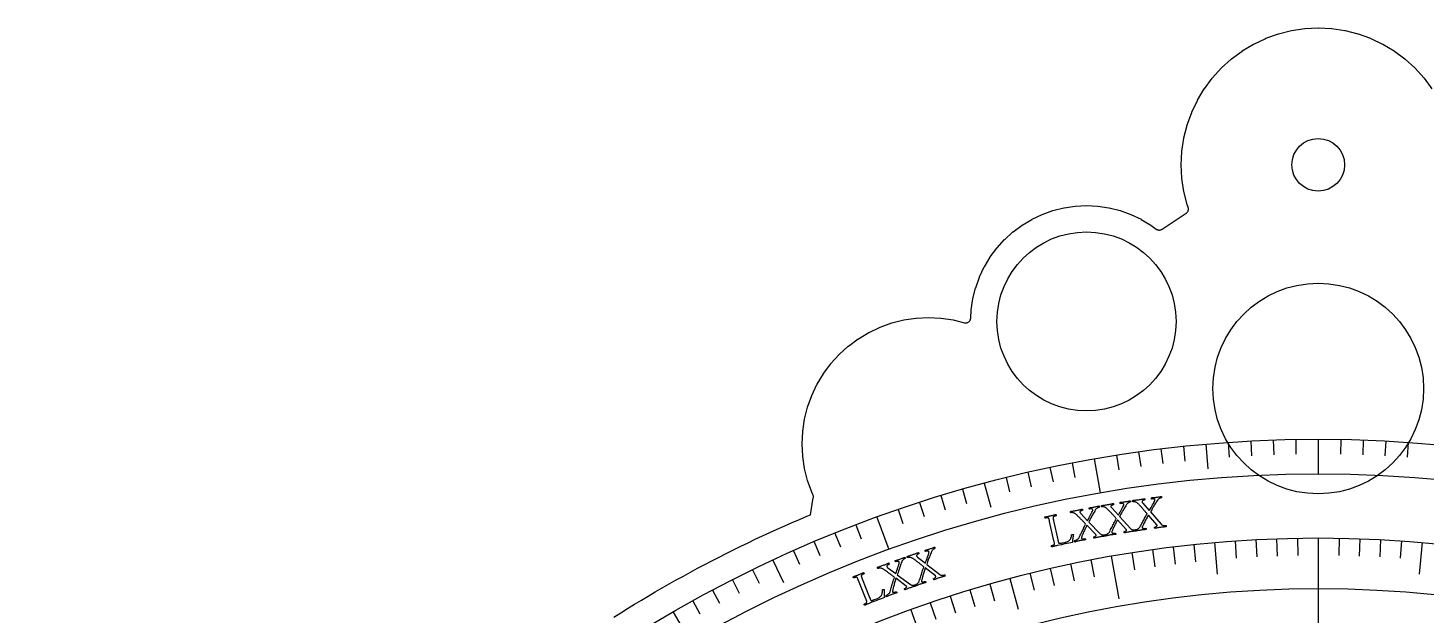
# Model space of a CAD drawing. Header units: millimetres. Extents: x -76 to 76, y -76 to 98.
# Drawn here: x -74.5 to 6.2, y 64.3 to 98.2 of the extents above; entities that cross this region are included whole.
import ezdxf

# ---------------------------------------------------------------- set-up
doc = ezdxf.new("R2010")
doc.units = ezdxf.units.MM
for name, color, linetype in [('CUT_INNER', 6, 'Continuous'), ('CUT_OUTER', 1, 'Continuous'), ('ENGRAVE', 7, 'Continuous'), ('ENGRAVE_FINE', 8, 'Continuous'), ('TEXT', 5, 'Continuous')]:
    doc.layers.add(name, color=color, linetype=linetype)

msp = doc.modelspace()

# ---------------------------------------------------------------- linework, layer by layer
at = {"layer": 'CUT_INNER'}
for centre, radius in [((0, 90.3272), 1.52), ((-13.376, 81.2832), 5.168), ((0, 77.4072), 6.08)]:
    msp.add_circle(centre, radius, dxfattribs=at)
at = {"layer": 'CUT_OUTER'}
msp.add_lwpolyline([(-40.6598, 64.2089), (-40.2651, 64.4571), (-39.8688, 64.703), (-39.4711, 64.9464), (-39.0718, 65.1874), (-38.6711, 65.4259), (-38.2689, 65.6619), (-37.8653, 65.8955), (-37.4603, 66.1266), (-37.0538, 66.3552), (-36.646, 66.5813), (-36.2367, 66.8049), (-35.8262, 67.026), (-35.4142, 67.2446), (-35.0009, 67.4606), (-34.5864, 67.6741), (-34.1705, 67.885), (-33.7533, 68.0934), (-33.3348, 68.2993), (-32.9151, 68.5025), (-32.4942, 68.7032), (-32.072, 68.9013), (-31.6486, 69.0968), (-31.2241, 69.2897), (-30.7983, 69.4799), (-30.3714, 69.6676), (-29.9434, 69.8527), (-29.5142, 70.0351), (-29.3091, 70.1208), (-29.1451, 71.1043), (-29.1417, 71.1345), (-29.1413, 71.1648), (-29.1439, 71.195), (-29.1496, 71.2248), (-29.1583, 71.2539), (-29.1699, 71.2819), (-29.2335, 71.4164), (-29.2391, 71.43), (-29.4754, 72.0903), (-29.4796, 72.1044), (-29.65, 72.7846), (-29.6529, 72.7991), (-29.7558, 73.4927), (-29.7572, 73.5074), (-29.7916, 74.2078), (-29.7916, 74.2225), (-29.7572, 74.9229), (-29.7558, 74.9376), (-29.6529, 75.6312), (-29.65, 75.6457), (-29.4796, 76.3259), (-29.4754, 76.34), (-29.2391, 77.0003), (-29.2335, 77.0139), (-28.9336, 77.6478), (-28.9267, 77.6608), (-28.5662, 78.2623), (-28.558, 78.2745), (-28.1403, 78.8378), (-28.1309, 78.8491), (-27.66, 79.3687), (-27.6496, 79.3791), (-27.13, 79.8501), (-27.1186, 79.8594), (-26.5554, 80.2772), (-26.5431, 80.2853), (-25.9416, 80.6459), (-25.9287, 80.6528), (-25.2947, 80.9526), (-25.2811, 80.9583), (-24.6209, 81.1945), (-24.6068, 81.1988), (-23.9265, 81.3692), (-23.9121, 81.372), (-23.2184, 81.4749), (-23.2038, 81.4764), (-22.5034, 81.5108), (-22.4886, 81.5108), (-21.7882, 81.4764), (-21.7736, 81.4749), (-21.0799, 81.372), (-21.0655, 81.3692), (-20.4266, 81.2091), (-20.3977, 81.2034), (-20.3684, 81.2005), (-20.339, 81.2005), (-20.3097, 81.2034), (-20.2808, 81.2091), (-20.2526, 81.2177), (-20.2254, 81.229), (-20.1995, 81.2428), (-20.175, 81.2592), (-20.1522, 81.2779), (-20.1314, 81.2987), (-20.1127, 81.3214), (-20.0964, 81.3459), (-20.0825, 81.3719), (-20.0712, 81.3991), (-20.0627, 81.4273), (-20.0569, 81.4561), (-20.0541, 81.4854), (-20.0322, 81.9313), (-20.0307, 81.946), (-19.9366, 82.5806), (-19.9337, 82.5951), (-19.7778, 83.2174), (-19.7735, 83.2315), (-19.5574, 83.8356), (-19.5518, 83.8492), (-19.2774, 84.4292), (-19.2705, 84.4422), (-18.9407, 84.9925), (-18.9325, 85.0047), (-18.5503, 85.5201), (-18.5409, 85.5314), (-18.1101, 86.0068), (-18.0997, 86.0172), (-17.6243, 86.4481), (-17.6129, 86.4574), (-17.0976, 86.8396), (-17.0853, 86.8478), (-16.535, 87.1777), (-16.522, 87.1846), (-15.942, 87.4589), (-15.9285, 87.4645), (-15.3244, 87.6807), (-15.3103, 87.685), (-14.6879, 87.8409), (-14.6735, 87.8437), (-14.0388, 87.9379), (-14.0242, 87.9393), (-13.3834, 87.9708), (-13.3686, 87.9708), (-12.7278, 87.9393), (-12.7132, 87.9379), (-12.0785, 87.8437), (-12.0641, 87.8409), (-11.4417, 87.685), (-11.4276, 87.6807), (-10.8235, 87.4645), (-10.81, 87.4589), (-10.23, 87.1846), (-10.217, 87.1777), (-9.6667, 86.8478), (-9.6544, 86.8396), (-9.3558, 86.6182), (-9.3304, 86.6013), (-9.3034, 86.587), (-9.2751, 86.5756), (-9.2457, 86.5671), (-9.2157, 86.5616), (-9.1852, 86.5593), (-9.1547, 86.56), (-9.1244, 86.5638), (-9.0946, 86.5707), (-9.0657, 86.5806), (-9.038, 86.5934), (-9.0117, 86.6089), (-7.6249, 87.5257), (-7.602, 87.5425), (-7.5807, 87.5614), (-7.5613, 87.5823), (-7.5439, 87.6049), (-7.5288, 87.6291), (-7.516, 87.6546), (-7.5058, 87.6811), (-7.4981, 87.7086), (-7.493, 87.7366), (-7.4906, 87.765), (-7.4909, 87.7935), (-7.4939, 87.8218), (-7.4996, 87.8497), (-7.5079, 87.877), (-7.5612, 88.0258), (-7.5654, 88.0399), (-7.7503, 88.778), (-7.7532, 88.7924), (-7.8649, 89.5451), (-7.8663, 89.5598), (-7.9036, 90.3198), (-7.9036, 90.3345), (-7.8663, 91.0945), (-7.8649, 91.1092), (-7.7532, 91.8619), (-7.7503, 91.8763), (-7.5654, 92.6144), (-7.5612, 92.6285), (-7.3048, 93.3449), (-7.2992, 93.3585), (-6.9739, 94.0464), (-6.9669, 94.0594), (-6.5757, 94.7121), (-6.5675, 94.7243), (-6.1143, 95.3355), (-6.1049, 95.3469), (-5.5939, 95.9107), (-5.5835, 95.9211), (-5.0197, 96.4321), (-5.0083, 96.4414), (-4.3971, 96.8947), (-4.3849, 96.9029), (-3.7322, 97.2941), (-3.7193, 97.301), (-3.0314, 97.6263), (-3.0178, 97.632), (-2.3013, 97.8883), (-2.2873, 97.8926), (-1.5491, 98.0775), (-1.5347, 98.0804), (-0.782, 98.192), (-0.7674, 98.1935), (-0.0074, 98.2308), (0.0074, 98.2308), (0.7674, 98.1935), (0.782, 98.192), (1.5347, 98.0804), (1.5491, 98.0775), (2.2873, 97.8926), (2.3013, 97.8883), (3.0178, 97.632), (3.0314, 97.6263), (3.7193, 97.301), (3.7322, 97.2941), (4.3849, 96.9029), (4.3971, 96.8947), (5.0083, 96.4414), (5.0197, 96.4321), (5.5835, 95.9211), (5.5939, 95.9107), (6.1049, 95.3469), (6.1143, 95.3355), (6.5675, 94.7243)], dxfattribs=at)
at = {"layer": 'ENGRAVE'}
for points in [[(0, 74.48), (0, 72.485)], [(-6.4914, 74.1966), (-6.3672, 72.777)], [(-12.9333, 73.3485), (-12.5869, 71.3838)], [(-19.2768, 71.9422), (-18.908, 70.5657)], [(-25.4737, 69.9883), (-24.7913, 68.1136)], [(0, 68.78), (0, 60.42)], [(-5.9946, 68.5183), (-5.8343, 66.6861)], [(5.9946, 68.5183), (5.8343, 66.6861)], [(-31.4766, 67.5018), (-30.8744, 66.2103)], [(-11.9435, 67.7351), (-11.508, 65.2652)], [(-17.8016, 66.4364), (-17.3256, 64.6598)], [(-23.5241, 64.6321), (-22.6664, 62.2753)], [(-37.24, 64.5016), (-36.2425, 62.7739)]]:
    msp.add_lwpolyline(points, dxfattribs=at)
for radius in [74.48, 74.48, 72.485, 68.78, 68.78, 65.854]:
    msp.add_circle((0, 0), radius, dxfattribs=at)
at = {"layer": 'ENGRAVE_FINE'}
for points in [[(-5.1955, 74.2986), (-5.1358, 73.4457)], [(-3.898, 74.3779), (-3.8532, 73.5241)], [(-2.5993, 74.4346), (-2.5695, 73.5801)], [(-1.2999, 74.4687), (-1.2849, 73.6138)], [(1.2999, 74.4687), (1.2849, 73.6138)], [(2.5993, 74.4346), (2.5695, 73.5801)], [(3.898, 74.3779), (3.8532, 73.5241)], [(5.1955, 74.2986), (5.1358, 73.4457)], [(-11.6512, 73.563), (-11.5175, 72.7186)], [(-10.3656, 73.7552), (-10.2466, 72.9085)], [(-9.0768, 73.9248), (-8.9726, 73.0762)], [(-7.7853, 74.072), (-7.6959, 73.2217)], [(-15.4853, 72.8524), (-15.3075, 72.0161)], [(-14.2115, 73.1116), (-14.0483, 72.2723)], [(-18.0183, 72.2676), (-17.8115, 71.438)], [(-16.7544, 72.5711), (-16.562, 71.738)], [(-21.7758, 71.2256), (-21.5259, 70.4079)], [(-20.5295, 71.5948), (-20.2938, 70.7729)], [(-24.2483, 70.4222), (-23.97, 69.6138)], [(-23.0156, 70.8347), (-22.7514, 70.0215)], [(-26.6912, 69.5331), (-26.3848, 68.7349)], [(-27.9007, 69.0567), (-27.5804, 68.2639)], [(-4.7979, 68.6125), (-4.7279, 67.6117)], [(-3.5997, 68.6857), (-3.5472, 67.6839)], [(-2.4004, 68.7381), (-2.3654, 67.7355)], [(-1.2004, 68.7695), (-1.1829, 67.7665)], [(1.2004, 68.7695), (1.1829, 67.7665)], [(2.4004, 68.7381), (2.3654, 67.7355)], [(3.5997, 68.6857), (3.5472, 67.6839)], [(4.7979, 68.6125), (4.7279, 67.6117)], [(-30.2937, 68.0409), (-29.946, 67.2598)], [(-29.1017, 68.5592), (-28.7676, 67.7722)], [(-10.7596, 67.9332), (-10.6026, 66.9424)], [(-9.5723, 68.1106), (-9.4327, 67.1172)], [(-8.3822, 68.2673), (-8.2599, 67.2716)], [(-7.1895, 68.4032), (-7.0846, 67.4055)], [(-15.4721, 67.0172), (-15.2465, 66.0397)], [(-14.3002, 67.277), (-14.0916, 66.2957)], [(-13.1238, 67.5163), (-12.9324, 66.5315)], [(-33.8132, 66.3622), (-33.4251, 65.6004)], [(-32.6499, 66.9422), (-32.2751, 66.1737)], [(-16.6394, 66.7369), (-16.3967, 65.7635)], [(-34.9662, 65.7619), (-34.5648, 65.007)], [(-21.2542, 65.4137), (-20.9442, 64.4596)], [(-20.1093, 65.7746), (-19.816, 64.8153)], [(-18.9583, 66.1156), (-18.6818, 65.1512)], [(-36.1086, 65.1417), (-35.6941, 64.3939)], [(-22.3926, 65.0328), (-22.066, 64.0842)]]:
    msp.add_lwpolyline(points, dxfattribs=at)
at = {"layer": 'TEXT'}
for points in [[(-10.3694, 70.9887), (-10.3207, 70.9961), (-10.2741, 71.0036), (-10.2297, 71.0114), (-10.1875, 71.0192), (-10.1464, 71.0271), (-10.1057, 71.0347), (-10.0653, 71.0421), (-10.0252, 71.0493), (-10.0218, 71.0428), (-10.0187, 71.0335), (-10.016, 71.0215), (-10.0135, 71.0066), (-10.0122, 70.9922), (-10.0128, 70.9817), (-10.0154, 70.9751), (-10.02, 70.9724), (-10.0308, 70.9704), (-10.0439, 70.9672), (-10.0593, 70.9629), (-10.077, 70.9573), (-10.0955, 70.9506), (-10.113, 70.9425), (-10.1296, 70.9332), (-10.1454, 70.9226), (-10.1585, 70.9106), (-10.1671, 70.897), (-10.1713, 70.8818), (-10.1709, 70.8649), (-10.1666, 70.8491), (-10.1577, 70.8314), (-10.1444, 70.812), (-10.1265, 70.7908), (-9.7493, 70.3615), (-9.7005, 70.4487), (-9.6527, 70.5334), (-9.6058, 70.6155), (-9.5598, 70.695), (-9.5175, 70.7688), (-9.4817, 70.8337), (-9.4523, 70.8897), (-9.4294, 70.9369), (-9.4266, 70.9442), (-9.4246, 70.9514), (-9.4236, 70.9584), (-9.4233, 70.9654), (-9.4236, 70.9716), (-9.4238, 70.9764), (-9.4239, 70.9799), (-9.4241, 70.9819), (-9.4275, 70.9915), (-9.4351, 71.0012), (-9.447, 71.0111), (-9.4631, 71.0211), (-9.4862, 71.0289), (-9.5188, 71.0323), (-9.5611, 71.0313), (-9.613, 71.0259), (-9.6172, 71.0285), (-9.6209, 71.0348), (-9.6243, 71.0448), (-9.6273, 71.0586), (-9.6296, 71.0731), (-9.6306, 71.0855), (-9.6305, 71.0958), (-9.6293, 71.104), (-9.5899, 71.1067), (-9.5527, 71.1091), (-9.5179, 71.1115), (-9.4853, 71.1137), (-9.4531, 71.1161), (-9.4195, 71.1193), (-9.3843, 71.1232), (-9.3476, 71.1277), (-9.2971, 71.1347), (-9.2508, 71.1418), (-9.2088, 71.149), (-9.171, 71.1563), (-9.1369, 71.1633), (-9.1058, 71.1695), (-9.0778, 71.175), (-9.0528, 71.1797), (-9.0495, 71.1735), (-9.0464, 71.1653), (-9.0436, 71.1549), (-9.0411, 71.1424), (-9.0397, 71.1296), (-9.0405, 71.1183), (-9.0433, 71.1084), (-9.0483, 71.1), (-9.0558, 71.0986), (-9.0672, 71.0959), (-9.0824, 71.0918), (-9.1015, 71.0863), (-9.1229, 71.0791), (-9.1451, 71.0696), (-9.168, 71.058), (-9.1917, 71.0442), (-9.215, 71.028), (-9.2367, 71.009), (-9.2568, 70.9872), (-9.2754, 70.9627), (-9.3171, 70.897), (-9.356, 70.8358), (-9.392, 70.7791), (-9.4253, 70.7269), (-9.4569, 70.6768), (-9.4879, 70.6264), (-9.5183, 70.5758), (-9.548, 70.5248), (-9.5787, 70.4713), (-9.6118, 70.4129), (-9.6473, 70.3497), (-9.6852, 70.2816), (-9.0572, 69.5679), (-9.0322, 69.5441), (-9.0028, 69.5251), (-8.9687, 69.5108), (-8.9302, 69.5013), (-8.8904, 69.4955), (-8.8527, 69.4925), (-8.8171, 69.4924), (-8.7836, 69.495), (-8.7793, 69.4888), (-8.7758, 69.4801), (-8.7733, 69.4688), (-8.7716, 69.455), (-8.7707, 69.4415), (-8.7703, 69.431), (-8.7705, 69.4235), (-8.7712, 69.4191), (-8.8094, 69.417), (-8.8449, 69.415), (-8.8776, 69.4131), (-8.9076, 69.4114), (-8.9378, 69.4094), (-8.9709, 69.4064), (-9.007, 69.4025), (-9.046, 69.3977), (-9.0996, 69.3904), (-9.1496, 69.3831), (-9.196, 69.3756), (-9.2387, 69.3681), (-9.2814, 69.3603), (-9.3277, 69.3517), (-9.3774, 69.3425), (-9.4306, 69.3326), (-9.4363, 69.3388), (-9.4409, 69.3478), (-9.4446, 69.3598), (-9.4473, 69.3747), (-9.4486, 69.389), (-9.448, 69.3995), (-9.4454, 69.4061), (-9.441, 69.4088), (-9.4317, 69.4106), (-9.42, 69.4137), (-9.4059, 69.4182), (-9.3894, 69.4241), (-9.372, 69.4312), (-9.3553, 69.4394), (-9.3392, 69.4488), (-9.3239, 69.4592), (-9.3109, 69.4704), (-9.3021, 69.4819), (-9.2975, 69.4937), (-9.297, 69.5058), (-9.2977, 69.5087), (-9.2989, 69.5121), (-9.3007, 69.5159), (-9.3031, 69.5202), (-9.3058, 69.5244), (-9.3086, 69.5281), (-9.3116, 69.5313), (-9.3146, 69.5339), (-9.8055, 70.1041), (-9.8304, 70.0593), (-9.8562, 70.0121), (-9.8829, 69.9625), (-9.9103, 69.9105), (-9.938, 69.8576), (-9.9651, 69.8053), (-9.9918, 69.7535), (-10.018, 69.7024), (-10.0429, 69.653), (-10.0658, 69.6067), (-10.0867, 69.5635), (-10.1056, 69.5233), (-10.122, 69.4876), (-10.1354, 69.4579), (-10.146, 69.4341), (-10.1535, 69.4164), (-10.1546, 69.4131), (-10.1559, 69.4091), (-10.1575, 69.4043), (-10.1593, 69.3989), (-10.1608, 69.3929), (-10.1616, 69.3867), (-10.1617, 69.3803), (-10.1611, 69.3736), (-10.1565, 69.3621), (-10.1462, 69.3519), (-10.1302, 69.343), (-10.1086, 69.3355), (-10.0803, 69.3305), (-10.0443, 69.3293), (-10.0005, 69.3317), (-9.949, 69.3378), (-9.9444, 69.3317), (-9.9404, 69.3231), (-9.9368, 69.312), (-9.9337, 69.2984), (-9.9315, 69.285), (-9.9306, 69.2745), (-9.931, 69.267), (-9.9327, 69.2625), (-9.9697, 69.2598), (-10.0069, 69.257), (-10.0445, 69.2539), (-10.0824, 69.2505), (-10.1203, 69.2468), (-10.1577, 69.2426), (-10.1948, 69.238), (-10.2314, 69.2328), (-10.2807, 69.2253), (-10.3263, 69.2177), (-10.3681, 69.2102), (-10.406, 69.2026), (-10.4424, 69.195), (-10.4795, 69.187), (-10.5172, 69.1788), (-10.5555, 69.1703), (-10.5588, 69.1777), (-10.5612, 69.1871), (-10.5627, 69.1986), (-10.5633, 69.2121), (-10.5633, 69.2253), (-10.5631, 69.2354), (-10.5625, 69.2427), (-10.5617, 69.2471), (-10.5536, 69.2489), (-10.5402, 69.2528), (-10.5213, 69.2587), (-10.4971, 69.2667), (-10.4698, 69.2767), (-10.4418, 69.2889), (-10.4131, 69.3033), (-10.3836, 69.3198), (-10.3558, 69.3385), (-10.3319, 69.3592), (-10.3118, 69.3818), (-10.2957, 69.4065), (-10.2563, 69.4776), (-10.2188, 69.5456), (-10.1831, 69.6104), (-10.1494, 69.6723), (-10.1167, 69.7326), (-10.0841, 69.7931), (-10.0516, 69.8537), (-10.0192, 69.9144), (-9.9861, 69.9764), (-9.9514, 70.0409), (-9.9151, 70.1079), (-9.877, 70.1773), (-9.8968, 70.2009), (-9.9193, 70.2271), (-9.9444, 70.2559), (-9.9721, 70.2872), (-10.0014, 70.3202), (-10.0312, 70.3541), (-10.0615, 70.3886), (-10.0923, 70.424), (-10.1229, 70.4592), (-10.1526, 70.493), (-10.1815, 70.5256), (-10.2095, 70.5569), (-10.2359, 70.5863), (-10.2597, 70.6128), (-10.2811, 70.6366), (-10.3, 70.6576), (-10.3154, 70.6747), (-10.3264, 70.687), (-10.333, 70.6944), (-10.3352, 70.6968), (-10.3619, 70.7271), (-10.3875, 70.7537), (-10.4121, 70.7766), (-10.4356, 70.7959), (-10.4595, 70.8126), (-10.4851, 70.8281), (-10.5125, 70.8423), (-10.5417, 70.8551), (-10.5617, 70.8625), (-10.5827, 70.8681), (-10.6048, 70.872), (-10.6277, 70.8742), (-10.6499, 70.8751), (-10.6692, 70.8752), (-10.6858, 70.8746), (-10.6996, 70.8731), (-10.7047, 70.8744), (-10.7091, 70.88), (-10.7127, 70.8899), (-10.7155, 70.904), (-10.7171, 70.919), (-10.7169, 70.9316), (-10.7149, 70.9416), (-10.7111, 70.9491), (-10.6629, 70.9549), (-10.6184, 70.9599), (-10.5774, 70.9642), (-10.54, 70.9678), (-10.5027, 70.9715), (-10.4618, 70.9762), (-10.4174, 70.982), (-10.3694, 70.9887)], [(-13.9604, 70.3707), (-13.9121, 70.3805), (-13.866, 70.3904), (-13.822, 70.4004), (-13.7802, 70.4104), (-13.7396, 70.4203), (-13.6993, 70.43), (-13.6593, 70.4395), (-13.6196, 70.4486), (-13.6159, 70.4424), (-13.6124, 70.4332), (-13.609, 70.4213), (-13.6058, 70.4066), (-13.6038, 70.3923), (-13.6039, 70.3818), (-13.6061, 70.375), (-13.6105, 70.3721), (-13.6212, 70.3696), (-13.6342, 70.3658), (-13.6494, 70.3606), (-13.6668, 70.3542), (-13.6848, 70.3465), (-13.7019, 70.3376), (-13.7181, 70.3274), (-13.7333, 70.3161), (-13.7457, 70.3034), (-13.7536, 70.2893), (-13.757, 70.2739), (-13.7559, 70.2571), (-13.7507, 70.2415), (-13.7409, 70.2243), (-13.7266, 70.2056), (-13.7078, 70.1854), (-13.3092, 69.7757), (-13.2649, 69.8654), (-13.2215, 69.9524), (-13.1788, 70.0367), (-13.1369, 70.1184), (-13.0984, 70.1943), (-13.0659, 70.2609), (-13.0394, 70.3184), (-13.0189, 70.3666), (-13.0165, 70.3741), (-13.0149, 70.3814), (-13.0142, 70.3885), (-13.0143, 70.3954), (-13.0148, 70.4016), (-13.0153, 70.4064), (-13.0157, 70.4098), (-13.0159, 70.4119), (-13.0198, 70.4213), (-13.0279, 70.4306), (-13.0403, 70.4398), (-13.0569, 70.449), (-13.0803, 70.4556), (-13.1131, 70.4574), (-13.1553, 70.4542), (-13.2068, 70.4462), (-13.2111, 70.4486), (-13.2152, 70.4547), (-13.2191, 70.4646), (-13.2228, 70.4781), (-13.2257, 70.4925), (-13.2274, 70.5048), (-13.2278, 70.5151), (-13.227, 70.5234), (-13.1878, 70.528), (-13.1508, 70.5324), (-13.1162, 70.5365), (-13.0837, 70.5403), (-13.0517, 70.5444), (-13.0183, 70.5493), (-12.9833, 70.555), (-12.947, 70.5614), (-12.8969, 70.5709), (-12.851, 70.5803), (-12.8094, 70.5896), (-12.772, 70.5988), (-12.7382, 70.6076), (-12.7075, 70.6154), (-12.6798, 70.6223), (-12.6552, 70.6283), (-12.6515, 70.6223), (-12.648, 70.6142), (-12.6447, 70.604), (-12.6415, 70.5916), (-12.6395, 70.5789), (-12.6397, 70.5676), (-12.6421, 70.5575), (-12.6466, 70.5489), (-12.654, 70.5471), (-12.6652, 70.5438), (-12.6802, 70.5389), (-12.699, 70.5325), (-12.72, 70.5242), (-12.7417, 70.5136), (-12.764, 70.5009), (-12.787, 70.4859), (-12.8095, 70.4685), (-12.8302, 70.4484), (-12.8491, 70.4257), (-12.8664, 70.4003), (-12.9047, 70.3325), (-12.9404, 70.2694), (-12.9736, 70.211), (-13.0042, 70.1571), (-13.0332, 70.1055), (-13.0616, 70.0536), (-13.0893, 70.0015), (-13.1165, 69.9491), (-13.1444, 69.8941), (-13.1745, 69.8341), (-13.2067, 69.7691), (-13.2411, 69.6992), (-12.5777, 69.0183), (-12.5516, 68.9959), (-12.5211, 68.9784), (-12.4864, 68.9658), (-12.4474, 68.9582), (-12.4074, 68.9544), (-12.3696, 68.9534), (-12.3341, 68.9551), (-12.3007, 68.9594), (-12.2961, 68.9535), (-12.2922, 68.9449), (-12.2891, 68.9338), (-12.2868, 68.9201), (-12.2851, 68.9066), (-12.2842, 68.8961), (-12.284, 68.8887), (-12.2845, 68.8842), (-12.3226, 68.8801), (-12.3579, 68.8763), (-12.3905, 68.8728), (-12.4204, 68.8696), (-12.4504, 68.866), (-12.4833, 68.8614), (-12.5191, 68.8557), (-12.5579, 68.8489), (-12.6111, 68.8389), (-12.6606, 68.829), (-12.7066, 68.8192), (-12.7489, 68.8096), (-12.7911, 68.7996), (-12.8368, 68.7887), (-12.886, 68.777), (-12.9387, 68.7644), (-12.9446, 68.7702), (-12.9498, 68.779), (-12.9541, 68.7908), (-12.9575, 68.8055), (-12.9595, 68.8198), (-12.9594, 68.8303), (-12.9572, 68.837), (-12.9529, 68.8399), (-12.9437, 68.8422), (-12.9322, 68.8459), (-12.9183, 68.8511), (-12.9021, 68.8578), (-12.8851, 68.8658), (-12.8689, 68.8749), (-12.8533, 68.885), (-12.8385, 68.8963), (-12.8261, 68.9081), (-12.8179, 68.92), (-12.8139, 68.932), (-12.8141, 68.9441), (-12.8149, 68.947), (-12.8163, 68.9503), (-12.8183, 68.9541), (-12.8209, 68.9582), (-12.8238, 68.9623), (-12.8268, 68.9658), (-12.8299, 68.9688), (-12.833, 68.9713), (-13.3522, 69.5158), (-13.3749, 69.4698), (-13.3982, 69.4214), (-13.4223, 69.3705), (-13.4471, 69.3172), (-13.472, 69.2629), (-13.4965, 69.2093), (-13.5205, 69.1563), (-13.544, 69.1038), (-13.5664, 69.0533), (-13.5869, 69.0059), (-13.6056, 68.9616), (-13.6224, 68.9205), (-13.637, 68.884), (-13.6489, 68.8537), (-13.6582, 68.8294), (-13.6649, 68.8113), (-13.6658, 68.808), (-13.6669, 68.8039), (-13.6682, 68.7991), (-13.6698, 68.7935), (-13.671, 68.7875), (-13.6715, 68.7813), (-13.6713, 68.7749), (-13.6703, 68.7682), (-13.6651, 68.7569), (-13.6543, 68.7473), (-13.6379, 68.7392), (-13.616, 68.7328), (-13.5874, 68.7293), (-13.5514, 68.7299), (-13.5078, 68.7345), (-13.4567, 68.7432), (-13.4518, 68.7374), (-13.4473, 68.729), (-13.4431, 68.7181), (-13.4394, 68.7046), (-13.4365, 68.6914), (-13.4351, 68.681), (-13.4351, 68.6735), (-13.4366, 68.6688), (-13.4733, 68.6643), (-13.5104, 68.6596), (-13.5478, 68.6546), (-13.5855, 68.6493), (-13.6231, 68.6437), (-13.6603, 68.6376), (-13.6971, 68.6311), (-13.7334, 68.6241), (-13.7823, 68.614), (-13.8274, 68.6041), (-13.8687, 68.5945), (-13.9062, 68.585), (-13.9422, 68.5755), (-13.9788, 68.5657), (-14.016, 68.5556), (-14.0539, 68.5451), (-14.0575, 68.5524), (-14.0604, 68.5617), (-14.0625, 68.5731), (-14.0638, 68.5865), (-14.0645, 68.5996), (-14.0647, 68.6098), (-14.0646, 68.6171), (-14.064, 68.6215), (-14.056, 68.6238), (-14.0428, 68.6283), (-14.0242, 68.6352), (-14.0004, 68.6443), (-13.9737, 68.6558), (-13.9463, 68.6694), (-13.9184, 68.6852), (-13.8898, 68.7032), (-13.863, 68.7233), (-13.8401, 68.7451), (-13.8213, 68.7688), (-13.8064, 68.7943), (-13.7707, 68.8672), (-13.7366, 68.937), (-13.7043, 69.0036), (-13.6738, 69.0671), (-13.6442, 69.129), (-13.6147, 69.191), (-13.5853, 69.2532), (-13.5561, 69.3155), (-13.5262, 69.3791), (-13.4948, 69.4453), (-13.4619, 69.514), (-13.4274, 69.5853), (-13.4484, 69.6079), (-13.4721, 69.6329), (-13.4986, 69.6604), (-13.5279, 69.6903), (-13.5589, 69.7217), (-13.5904, 69.754), (-13.6224, 69.787), (-13.6549, 69.8208), (-13.6872, 69.8543), (-13.7187, 69.8866), (-13.7492, 69.9177), (-13.7787, 69.9476), (-13.8065, 69.9755), (-13.8317, 70.0008), (-13.8543, 70.0235), (-13.8742, 70.0435), (-13.8904, 70.0599), (-13.9021, 70.0715), (-13.909, 70.0786), (-13.9114, 70.0809), (-13.9395, 70.1098), (-13.9665, 70.135), (-13.9922, 70.1567), (-14.0167, 70.1747), (-14.0414, 70.1903), (-14.0678, 70.2044), (-14.0958, 70.2171), (-14.1256, 70.2285), (-14.146, 70.2348), (-14.1673, 70.2394), (-14.1895, 70.2421), (-14.2125, 70.2432), (-14.2347, 70.243), (-14.254, 70.2421), (-14.2705, 70.2406), (-14.2842, 70.2384), (-14.2894, 70.2395), (-14.2941, 70.2448), (-14.2982, 70.2545), (-14.3017, 70.2685), (-14.3041, 70.2834), (-14.3045, 70.296), (-14.303, 70.3061), (-14.2995, 70.3138), (-14.2517, 70.322), (-14.2075, 70.3293), (-14.1668, 70.3356), (-14.1297, 70.3411), (-14.0926, 70.3467), (-14.052, 70.3535), (-14.0079, 70.3615), (-13.9604, 70.3707)], [(-12.1688, 70.7025), (-12.1203, 70.7111), (-12.074, 70.7198), (-12.0297, 70.7287), (-11.9877, 70.7376), (-11.9469, 70.7465), (-11.9063, 70.7552), (-11.8661, 70.7636), (-11.8262, 70.7718), (-11.8227, 70.7654), (-11.8194, 70.7562), (-11.8163, 70.7442), (-11.8135, 70.7294), (-11.8118, 70.715), (-11.8121, 70.7045), (-11.8146, 70.6979), (-11.819, 70.695), (-11.8298, 70.6928), (-11.8429, 70.6893), (-11.8582, 70.6846), (-11.8757, 70.6786), (-11.894, 70.6713), (-11.9113, 70.6628), (-11.9277, 70.6531), (-11.9432, 70.6421), (-11.956, 70.6298), (-11.9642, 70.6159), (-11.968, 70.6006), (-11.9673, 70.5837), (-11.9625, 70.568), (-11.9532, 70.5506), (-11.9393, 70.5316), (-11.921, 70.5108), (-11.5329, 70.0912), (-11.4864, 70.1797), (-11.4408, 70.2656), (-11.396, 70.3488), (-11.352, 70.4294), (-11.3116, 70.5043), (-11.2774, 70.57), (-11.2495, 70.6268), (-11.2278, 70.6746), (-11.2252, 70.6819), (-11.2234, 70.6892), (-11.2225, 70.6963), (-11.2225, 70.7032), (-11.2228, 70.7094), (-11.2231, 70.7142), (-11.2234, 70.7177), (-11.2237, 70.7197), (-11.2273, 70.7292), (-11.2352, 70.7387), (-11.2473, 70.7483), (-11.2636, 70.7578), (-11.2869, 70.7651), (-11.3196, 70.7677), (-11.3619, 70.7656), (-11.4136, 70.7588), (-11.4178, 70.7614), (-11.4217, 70.7676), (-11.4254, 70.7775), (-11.4287, 70.7912), (-11.4313, 70.8056), (-11.4327, 70.818), (-11.4329, 70.8283), (-11.4318, 70.8366), (-11.3925, 70.8402), (-11.3555, 70.8436), (-11.3207, 70.8468), (-11.2882, 70.8499), (-11.2561, 70.8531), (-11.2225, 70.8572), (-11.1874, 70.8619), (-11.1509, 70.8674), (-11.1006, 70.8757), (-11.0545, 70.8839), (-11.0126, 70.8922), (-10.975, 70.9004), (-10.9411, 70.9083), (-10.9102, 70.9153), (-10.8823, 70.9215), (-10.8575, 70.9268), (-10.854, 70.9208), (-10.8507, 70.9126), (-10.8477, 70.9023), (-10.8448, 70.8899), (-10.8431, 70.8771), (-10.8436, 70.8658), (-10.8462, 70.8558), (-10.851, 70.8473), (-10.8584, 70.8457), (-10.8697, 70.8427), (-10.8848, 70.8382), (-10.9037, 70.8322), (-10.925, 70.8245), (-10.9469, 70.8145), (-10.9696, 70.8023), (-10.9929, 70.7879), (-11.0158, 70.7711), (-11.037, 70.7515), (-11.0566, 70.7293), (-11.0744, 70.7043), (-11.1145, 70.6376), (-11.1518, 70.5754), (-11.1864, 70.5178), (-11.2184, 70.4648), (-11.2487, 70.4139), (-11.2784, 70.3627), (-11.3074, 70.3113), (-11.3359, 70.2596), (-11.3652, 70.2053), (-11.3968, 70.1461), (-11.4307, 70.082), (-11.4669, 70.013), (-10.8209, 69.3155), (-10.7954, 69.2923), (-10.7654, 69.2741), (-10.731, 69.2607), (-10.6923, 69.2521), (-10.6523, 69.2473), (-10.6146, 69.2453), (-10.579, 69.246), (-10.5455, 69.2496), (-10.5411, 69.2435), (-10.5374, 69.2348), (-10.5346, 69.2236), (-10.5326, 69.2099), (-10.5313, 69.1964), (-10.5307, 69.1859), (-10.5307, 69.1784), (-10.5313, 69.174), (-10.5694, 69.1709), (-10.6048, 69.168), (-10.6375, 69.1653), (-10.6674, 69.1628), (-10.6975, 69.16), (-10.7306, 69.1562), (-10.7665, 69.1514), (-10.8055, 69.1456), (-10.8589, 69.1369), (-10.9086, 69.1283), (-10.9548, 69.1197), (-10.9974, 69.1111), (-11.0398, 69.1022), (-11.0858, 69.0925), (-11.1353, 69.082), (-11.1883, 69.0708), (-11.1941, 69.0768), (-11.199, 69.0857), (-11.203, 69.0976), (-11.206, 69.1124), (-11.2077, 69.1267), (-11.2073, 69.1372), (-11.2049, 69.1439), (-11.2005, 69.1467), (-11.1913, 69.1487), (-11.1797, 69.1521), (-11.1657, 69.157), (-11.1493, 69.1633), (-11.1322, 69.1708), (-11.1157, 69.1795), (-11.0999, 69.1892), (-11.0848, 69.2001), (-11.0721, 69.2116), (-11.0636, 69.2233), (-11.0593, 69.2352), (-11.0591, 69.2473), (-11.0598, 69.2502), (-11.0612, 69.2535), (-11.0631, 69.2573), (-11.0655, 69.2615), (-11.0684, 69.2657), (-11.0713, 69.2693), (-11.0743, 69.2724), (-11.0774, 69.2749), (-11.5826, 69.8325), (-11.6064, 69.7871), (-11.631, 69.7392), (-11.6563, 69.689), (-11.6825, 69.6363), (-11.7088, 69.5827), (-11.7346, 69.5297), (-11.7599, 69.4773), (-11.7848, 69.4255), (-11.8085, 69.3755), (-11.8302, 69.3286), (-11.85, 69.2849), (-11.8678, 69.2442), (-11.8833, 69.2081), (-11.896, 69.1781), (-11.9059, 69.1541), (-11.9131, 69.1361), (-11.9141, 69.1328), (-11.9153, 69.1288), (-11.9167, 69.124), (-11.9184, 69.1185), (-11.9197, 69.1125), (-11.9204, 69.1063), (-11.9203, 69.0999), (-11.9195, 69.0932), (-11.9146, 69.0818), (-11.9041, 69.0719), (-11.8879, 69.0634), (-11.8661, 69.0564), (-11.8377, 69.0522), (-11.8016, 69.0518), (-11.7579, 69.0554), (-11.7066, 69.0628), (-11.7019, 69.0568), (-11.6976, 69.0483), (-11.6937, 69.0373), (-11.6903, 69.0238), (-11.6878, 69.0104), (-11.6866, 69), (-11.6868, 68.9925), (-11.6884, 68.9879), (-11.7253, 68.9843), (-11.7625, 68.9805), (-11.8, 68.9765), (-11.8378, 68.9722), (-11.8755, 68.9675), (-11.9129, 68.9624), (-11.9498, 68.9568), (-11.9862, 68.9507), (-12.0354, 68.9419), (-12.0807, 68.9332), (-12.1223, 68.9246), (-12.1601, 68.9161), (-12.1963, 68.9075), (-12.2331, 68.8986), (-12.2706, 68.8894), (-12.3087, 68.8799), (-12.3121, 68.8872), (-12.3148, 68.8966), (-12.3166, 68.9081), (-12.3175, 68.9216), (-12.3179, 68.9347), (-12.3179, 68.9449), (-12.3175, 68.9522), (-12.3168, 68.9566), (-12.3088, 68.9586), (-12.2954, 68.9628), (-12.2767, 68.9692), (-12.2527, 68.9777), (-12.2257, 68.9885), (-12.198, 69.0014), (-12.1696, 69.0165), (-12.1406, 69.0338), (-12.1133, 69.0532), (-12.0899, 69.0744), (-12.0704, 69.0976), (-12.055, 69.1227), (-12.0174, 69.1947), (-11.9816, 69.2636), (-11.9476, 69.3294), (-11.9154, 69.392), (-11.8842, 69.4532), (-11.8532, 69.5145), (-11.8223, 69.5759), (-11.7915, 69.6374), (-11.76, 69.7003), (-11.7269, 69.7656), (-11.6922, 69.8335), (-11.656, 69.9038), (-11.6764, 69.9269), (-11.6995, 69.9526), (-11.7253, 69.9807), (-11.7538, 70.0113), (-11.784, 70.0436), (-11.8146, 70.0766), (-11.8458, 70.1104), (-11.8774, 70.145), (-11.9089, 70.1794), (-11.9395, 70.2125), (-11.9692, 70.2443), (-11.998, 70.2749), (-12.0251, 70.3036), (-12.0496, 70.3295), (-12.0716, 70.3527), (-12.091, 70.3732), (-12.1068, 70.39), (-12.1181, 70.402), (-12.1249, 70.4092), (-12.1272, 70.4116), (-12.1546, 70.4411), (-12.1809, 70.4671), (-12.2061, 70.4894), (-12.2301, 70.508), (-12.2544, 70.5242), (-12.2804, 70.539), (-12.3081, 70.5525), (-12.3376, 70.5646), (-12.3578, 70.5714), (-12.379, 70.5765), (-12.4011, 70.5798), (-12.4242, 70.5814), (-12.4463, 70.5818), (-12.4656, 70.5814), (-12.4822, 70.5803), (-12.4959, 70.5785), (-12.5011, 70.5797), (-12.5056, 70.5852), (-12.5095, 70.5949), (-12.5127, 70.609), (-12.5146, 70.624), (-12.5147, 70.6365), (-12.513, 70.6466), (-12.5093, 70.6542), (-12.4613, 70.6612), (-12.4169, 70.6674), (-12.3761, 70.6727), (-12.3389, 70.6772), (-12.3016, 70.6819), (-12.2609, 70.6877), (-12.2166, 70.6945), (-12.1688, 70.7025)], [(-15.0286, 68.6641), (-15.0279, 68.6611), (-15.0271, 68.6574), (-15.0261, 68.6531), (-15.025, 68.648), (-15.0222, 68.6351), (-15.0189, 68.6202), (-15.0153, 68.6035), (-15.0112, 68.585), (-15.0069, 68.566), (-15.0024, 68.5479), (-14.9978, 68.5308), (-14.993, 68.5145), (-14.9882, 68.5005), (-14.9834, 68.4899), (-14.9787, 68.4829), (-14.9741, 68.4793), (-14.9582, 68.4739), (-14.9412, 68.4707), (-14.923, 68.4696), (-14.9038, 68.4708), (-14.8813, 68.4738), (-14.8535, 68.4785), (-14.8202, 68.4849), (-14.7815, 68.493), (-14.6348, 68.5245), (-14.5967, 68.5338), (-14.5573, 68.5456), (-14.5165, 68.56), (-14.4743, 68.5769), (-14.4339, 68.5958), (-14.3985, 68.6163), (-14.3682, 68.6384), (-14.3428, 68.662), (-14.3232, 68.6861), (-14.305, 68.7133), (-14.2884, 68.7438), (-14.2733, 68.7774), (-14.2601, 68.8152), (-14.2491, 68.8581), (-14.2405, 68.9062), (-14.234, 68.9594), (-14.2311, 68.9674), (-14.2244, 68.974), (-14.214, 68.9793), (-14.1997, 68.9833), (-14.1774, 68.9868), (-14.1586, 68.9875), (-14.1435, 68.9854), (-14.1319, 68.9804), (-14.14, 68.9218), (-14.1484, 68.8614), (-14.1574, 68.7991), (-14.1668, 68.735), (-14.1749, 68.6725), (-14.18, 68.6152), (-14.1822, 68.563), (-14.1815, 68.516), (-14.2868, 68.4945), (-14.3919, 68.4736), (-14.4967, 68.4532), (-14.6014, 68.4334), (-14.7092, 68.4128), (-14.8234, 68.3899), (-14.9442, 68.3646), (-15.0714, 68.3371), (-15.1154, 68.3271), (-15.157, 68.3171), (-15.1961, 68.3071), (-15.2328, 68.297), (-15.2687, 68.2872), (-15.3053, 68.2777), (-15.3427, 68.2685), (-15.3809, 68.2596), (-15.3869, 68.265), (-15.3918, 68.2726), (-15.3957, 68.2827), (-15.3986, 68.295), (-15.4003, 68.3077), (-15.4008, 68.3185), (-15.3999, 68.3275), (-15.3978, 68.3346), (-15.3882, 68.3371), (-15.3754, 68.3407), (-15.3593, 68.3456), (-15.3401, 68.3518), (-15.3196, 68.359), (-15.2998, 68.3668), (-15.2806, 68.3754), (-15.2622, 68.3847), (-15.2463, 68.3941), (-15.2351, 68.4027), (-15.2284, 68.4107), (-15.2262, 68.4181), (-15.2253, 68.4364), (-15.2261, 68.4568), (-15.2286, 68.4792), (-15.2327, 68.5038), (-15.2379, 68.5299), (-15.2435, 68.557), (-15.2495, 68.585), (-15.2558, 68.614), (-15.5043, 69.7317), (-15.5109, 69.7608), (-15.5174, 69.7889), (-15.5239, 69.8162), (-15.5304, 69.8426), (-15.5372, 69.8672), (-15.5447, 69.8891), (-15.5527, 69.9081), (-15.5615, 69.9243), (-15.5668, 69.9311), (-15.5765, 69.9358), (-15.5906, 69.9384), (-15.6091, 69.9391), (-15.6299, 69.9384), (-15.6512, 69.937), (-15.6728, 69.9351), (-15.6948, 69.9325), (-15.7153, 69.9298), (-15.7323, 69.9273), (-15.7457, 69.925), (-15.7557, 69.9231), (-15.7608, 69.9286), (-15.7655, 69.9363), (-15.7698, 69.9463), (-15.7737, 69.9584), (-15.7764, 69.9708), (-15.7771, 69.9816), (-15.7758, 69.9906), (-15.7726, 69.9981), (-15.7315, 70.0058), (-15.6908, 70.0133), (-15.6503, 70.0205), (-15.6102, 70.0274), (-15.5704, 70.0344), (-15.5311, 70.0419), (-15.4922, 70.0497), (-15.4538, 70.0579), (-15.4145, 70.0668), (-15.3758, 70.0761), (-15.3378, 70.0857), (-15.3004, 70.0958), (-15.2629, 70.106), (-15.2244, 70.1162), (-15.1851, 70.1264), (-15.1448, 70.1366), (-15.1387, 70.1312), (-15.1338, 70.1235), (-15.1299, 70.1134), (-15.1271, 70.1011), (-15.1256, 70.0884), (-15.1253, 70.0776), (-15.1263, 70.0686), (-15.1286, 70.0614), (-15.1384, 70.059), (-15.1516, 70.0554), (-15.168, 70.0505), (-15.1878, 70.0444), (-15.2087, 70.0375), (-15.2289, 70.0302), (-15.2484, 70.0225), (-15.267, 70.0145), (-15.283, 70.0063), (-15.2948, 69.9979), (-15.3022, 69.9894), (-15.3053, 69.9809), (-15.3058, 69.9656), (-15.305, 69.9486), (-15.303, 69.9297), (-15.2996, 69.909), (-15.2954, 69.8869), (-15.2908, 69.8639), (-15.2858, 69.8399), (-15.2804, 69.8149), (-15.2795, 69.8108), (-15.2786, 69.8068), (-15.2778, 69.8028), (-15.2769, 69.7988), (-15.276, 69.7947), (-15.2751, 69.7907), (-15.2742, 69.7867), (-15.2734, 69.7827)], [(-23.402, 67.8179), (-23.3555, 67.8342), (-23.3112, 67.8503), (-23.269, 67.8661), (-23.2289, 67.8818), (-23.19, 67.8972), (-23.1514, 67.9122), (-23.1131, 67.927), (-23.075, 67.9415), (-23.0705, 67.9358), (-23.0658, 67.9272), (-23.0608, 67.9159), (-23.0556, 67.9017), (-23.0517, 67.8878), (-23.0503, 67.8774), (-23.0516, 67.8704), (-23.0556, 67.8669), (-23.0659, 67.8629), (-23.0782, 67.8574), (-23.0925, 67.8503), (-23.1089, 67.8415), (-23.1257, 67.8314), (-23.1415, 67.8203), (-23.1561, 67.808), (-23.1696, 67.7947), (-23.1802, 67.7804), (-23.1862, 67.7655), (-23.1874, 67.7497), (-23.184, 67.7332), (-23.1767, 67.7184), (-23.1647, 67.7028), (-23.148, 67.6862), (-23.1265, 67.6687), (-22.6759, 67.317), (-22.6443, 67.4119), (-22.6131, 67.504), (-22.5823, 67.5934), (-22.5519, 67.68), (-22.5241, 67.7604), (-22.5009, 67.8308), (-22.4825, 67.8913), (-22.4688, 67.942), (-22.4674, 67.9497), (-22.4668, 67.9571), (-22.4671, 67.9642), (-22.4681, 67.9711), (-22.4695, 67.9772), (-22.4706, 67.9819), (-22.4714, 67.9852), (-22.472, 67.9872), (-22.4771, 67.996), (-22.4864, 68.0041), (-22.4999, 68.0116), (-22.5176, 68.0184), (-22.5417, 68.0218), (-22.5744, 68.0191), (-22.6158, 68.0102), (-22.6658, 67.9952), (-22.6703, 67.997), (-22.6752, 68.0025), (-22.6804, 68.0118), (-22.6859, 68.0247), (-22.6908, 68.0385), (-22.6941, 68.0505), (-22.696, 68.0606), (-22.6962, 68.069), (-22.658, 68.0789), (-22.622, 68.0882), (-22.5882, 68.097), (-22.5566, 68.1052), (-22.5255, 68.1136), (-22.493, 68.123), (-22.4591, 68.1334), (-22.424, 68.1447), (-22.3756, 68.1609), (-22.3315, 68.1765), (-22.2915, 68.1914), (-22.2557, 68.2056), (-22.2235, 68.2188), (-22.1941, 68.2307), (-22.1676, 68.2413), (-22.144, 68.2506), (-22.1396, 68.2452), (-22.135, 68.2377), (-22.1303, 68.228), (-22.1255, 68.2162), (-22.1218, 68.2039), (-22.1204, 68.1926), (-22.1214, 68.1824), (-22.1247, 68.1732), (-22.1318, 68.1704), (-22.1425, 68.1656), (-22.1566, 68.1587), (-22.1744, 68.1498), (-22.1941, 68.1387), (-22.2141, 68.1253), (-22.2345, 68.1096), (-22.2552, 68.0917), (-22.2751, 68.0714), (-22.2929, 68.0486), (-22.3086, 68.0235), (-22.3222, 67.996), (-22.351, 67.9237), (-22.3778, 67.8563), (-22.4027, 67.7939), (-22.4257, 67.7364), (-22.4474, 67.6813), (-22.4685, 67.626), (-22.4889, 67.5706), (-22.5086, 67.515), (-22.5288, 67.4567), (-22.5504, 67.3932), (-22.5736, 67.3245), (-22.5981, 67.2505), (-21.8483, 66.6662), (-21.8193, 66.6475), (-21.7868, 66.6343), (-21.7507, 66.6266), (-21.711, 66.6244), (-21.6709, 66.6261), (-21.6333, 66.6302), (-21.5983, 66.6366), (-21.5658, 66.6455), (-21.5605, 66.6402), (-21.5555, 66.6323), (-21.5509, 66.6217), (-21.5467, 66.6084), (-21.5432, 66.5953), (-21.5409, 66.5851), (-21.5397, 66.5777), (-21.5396, 66.5732), (-21.5767, 66.564), (-21.6112, 66.5554), (-21.643, 66.5475), (-21.6722, 66.5403), (-21.7014, 66.5326), (-21.7334, 66.5236), (-21.7681, 66.513), (-21.8056, 66.501), (-21.8569, 66.4839), (-21.9047, 66.4674), (-21.9488, 66.4514), (-21.9894, 66.4361), (-22.0299, 66.4204), (-22.0737, 66.4034), (-22.1209, 66.3851), (-22.1713, 66.3655), (-22.178, 66.3705), (-22.1843, 66.3785), (-22.1902, 66.3896), (-22.1956, 66.4037), (-22.1995, 66.4176), (-22.2009, 66.428), (-22.1996, 66.4349), (-22.1957, 66.4384), (-22.1869, 66.4419), (-22.176, 66.4472), (-22.163, 66.4542), (-22.1478, 66.4631), (-22.1321, 66.4733), (-22.1172, 66.4845), (-22.1032, 66.4966), (-22.09, 66.5098), (-22.0794, 66.5232), (-22.0729, 66.5361), (-22.0705, 66.5485), (-22.0723, 66.5605), (-22.0735, 66.5633), (-22.0754, 66.5664), (-22.0778, 66.5698), (-22.081, 66.5735), (-22.0844, 66.5772), (-22.0879, 66.5803), (-22.0914, 66.5829), (-22.0948, 66.5849), (-22.6833, 67.0537), (-22.6994, 67.0051), (-22.716, 66.9539), (-22.7329, 66.9002), (-22.7502, 66.844), (-22.7675, 66.7869), (-22.7845, 66.7304), (-22.801, 66.6746), (-22.8172, 66.6195), (-22.8326, 66.5663), (-22.8464, 66.5166), (-22.8589, 66.4702), (-22.87, 66.4272), (-22.8795, 66.3891), (-22.8872, 66.3574), (-22.8931, 66.3321), (-22.8972, 66.3132), (-22.8977, 66.3098), (-22.8982, 66.3056), (-22.8989, 66.3007), (-22.8996, 66.295), (-22.9, 66.2888), (-22.8997, 66.2826), (-22.8986, 66.2763), (-22.8967, 66.2698), (-22.89, 66.2593), (-22.878, 66.2512), (-22.8607, 66.2455), (-22.838, 66.2421), (-22.8093, 66.2425), (-22.7737, 66.248), (-22.7311, 66.2585), (-22.6816, 66.2741), (-22.676, 66.2689), (-22.6704, 66.2612), (-22.6648, 66.251), (-22.6593, 66.2382), (-22.6547, 66.2255), (-22.6518, 66.2154), (-22.6508, 66.2079), (-22.6516, 66.2031), (-22.6874, 66.1937), (-22.7235, 66.1839), (-22.7599, 66.1739), (-22.7965, 66.1635), (-22.833, 66.1528), (-22.869, 66.1418), (-22.9045, 66.1303), (-22.9396, 66.1184), (-22.9866, 66.1018), (-23.03, 66.0859), (-23.0696, 66.0707), (-23.1055, 66.0562), (-23.1399, 66.0419), (-23.1748, 66.0272), (-23.2103, 66.0121), (-23.2464, 65.9966), (-23.251, 66.0033), (-23.2551, 66.0121), (-23.2587, 66.0231), (-23.2618, 66.0363), (-23.2643, 66.0492), (-23.2659, 66.0592), (-23.2667, 66.0665), (-23.2668, 66.0709), (-23.2592, 66.0743), (-23.2467, 66.0806), (-23.2292, 66.0899), (-23.2069, 66.1022), (-23.1819, 66.1171), (-23.1567, 66.1343), (-23.1312, 66.1538), (-23.1053, 66.1756), (-23.0814, 66.1991), (-23.0618, 66.2238), (-23.0463, 66.2498), (-23.0351, 66.2771), (-23.0096, 66.3542), (-22.9854, 66.428), (-22.9624, 66.4984), (-22.9408, 66.5654), (-22.9199, 66.6308), (-22.8991, 66.6963), (-22.8785, 66.7619), (-22.858, 66.8275), (-22.837, 66.8946), (-22.8149, 66.9645), (-22.7916, 67.037), (-22.7672, 67.1123), (-22.791, 67.1318), (-22.818, 67.1534), (-22.848, 67.177), (-22.8811, 67.2026), (-22.916, 67.2296), (-22.9516, 67.2573), (-22.9878, 67.2856), (-23.0246, 67.3147), (-23.0612, 67.3435), (-23.0967, 67.3712), (-23.1312, 67.3979), (-23.1645, 67.4235), (-23.1959, 67.4473), (-23.2243, 67.469), (-23.2497, 67.4884), (-23.2721, 67.5055), (-23.2905, 67.5195), (-23.3036, 67.5295), (-23.3114, 67.5355), (-23.3141, 67.5375), (-23.3459, 67.5623), (-23.376, 67.5836), (-23.4045, 67.6016), (-23.4311, 67.6161), (-23.4577, 67.6281), (-23.4858, 67.6386), (-23.5153, 67.6474), (-23.5464, 67.6546), (-23.5674, 67.6581), (-23.5891, 67.6597), (-23.6115, 67.6594), (-23.6345, 67.6573), (-23.6564, 67.6541), (-23.6754, 67.6506), (-23.6916, 67.6469), (-23.7049, 67.6428), (-23.7102, 67.6432), (-23.7155, 67.6479), (-23.7209, 67.6569), (-23.7263, 67.6702), (-23.7307, 67.6847), (-23.7328, 67.6971), (-23.7326, 67.7073), (-23.7303, 67.7154), (-23.6841, 67.73), (-23.6412, 67.7433), (-23.6018, 67.7551), (-23.5658, 67.7656), (-23.5298, 67.7762), (-23.4905, 67.7884), (-23.4479, 67.8024), (-23.402, 67.8179)], [(-25.1167, 67.2018), (-25.0706, 67.2193), (-25.0267, 67.2364), (-24.9849, 67.2534), (-24.9453, 67.27), (-24.9068, 67.2863), (-24.8686, 67.3024), (-24.8306, 67.3181), (-24.793, 67.3336), (-24.7883, 67.328), (-24.7833, 67.3196), (-24.7781, 67.3083), (-24.7725, 67.2943), (-24.7682, 67.2805), (-24.7666, 67.2701), (-24.7678, 67.2631), (-24.7716, 67.2595), (-24.7818, 67.2553), (-24.794, 67.2495), (-24.8081, 67.2419), (-24.8243, 67.2328), (-24.8408, 67.2223), (-24.8563, 67.2107), (-24.8706, 67.1981), (-24.8838, 67.1844), (-24.894, 67.1699), (-24.8996, 67.1548), (-24.9004, 67.139), (-24.8965, 67.1226), (-24.8889, 67.108), (-24.8765, 67.0927), (-24.8594, 67.0765), (-24.8375, 67.0596), (-24.3781, 66.7195), (-24.3489, 66.8151), (-24.32, 66.908), (-24.2915, 66.9981), (-24.2634, 67.0855), (-24.2376, 67.1665), (-24.2162, 67.2375), (-24.1993, 67.2985), (-24.1869, 67.3495), (-24.1857, 67.3572), (-24.1853, 67.3646), (-24.1857, 67.3718), (-24.187, 67.3786), (-24.1885, 67.3846), (-24.1897, 67.3893), (-24.1906, 67.3926), (-24.1912, 67.3946), (-24.1966, 67.4033), (-24.2061, 67.4111), (-24.2198, 67.4183), (-24.2376, 67.4246), (-24.2618, 67.4274), (-24.2944, 67.4239), (-24.3356, 67.414), (-24.3852, 67.3977), (-24.3898, 67.3994), (-24.3948, 67.4048), (-24.4002, 67.4139), (-24.406, 67.4266), (-24.4113, 67.4403), (-24.4149, 67.4522), (-24.417, 67.4623), (-24.4175, 67.4706), (-24.3796, 67.4815), (-24.3438, 67.4918), (-24.3102, 67.5014), (-24.2789, 67.5105), (-24.2479, 67.5197), (-24.2157, 67.5299), (-24.1821, 67.5411), (-24.1473, 67.5533), (-24.0993, 67.5707), (-24.0556, 67.5874), (-24.016, 67.6033), (-23.9806, 67.6184), (-23.9487, 67.6325), (-23.9196, 67.6451), (-23.8934, 67.6564), (-23.8701, 67.6663), (-23.8655, 67.661), (-23.8607, 67.6535), (-23.8558, 67.644), (-23.8507, 67.6323), (-23.8466, 67.6201), (-23.845, 67.6089), (-23.8457, 67.5986), (-23.8488, 67.5893), (-23.8558, 67.5864), (-23.8664, 67.5813), (-23.8804, 67.5741), (-23.8979, 67.5647), (-23.9173, 67.5531), (-23.937, 67.5392), (-23.957, 67.523), (-23.9772, 67.5045), (-23.9966, 67.4837), (-24.0138, 67.4606), (-24.0288, 67.4351), (-24.0418, 67.4072), (-24.0687, 67.3342), (-24.0938, 67.2662), (-24.1171, 67.2031), (-24.1386, 67.1451), (-24.1589, 67.0894), (-24.1786, 67.0337), (-24.1975, 66.9777), (-24.2159, 66.9216), (-24.2346, 66.8629), (-24.2546, 66.7988), (-24.276, 66.7295), (-24.2987, 66.655), (-23.5342, 66.0898), (-23.5048, 66.0719), (-23.4719, 66.0595), (-23.4357, 66.0527), (-23.3959, 66.0515), (-23.3558, 66.0543), (-23.3184, 66.0593), (-23.2835, 66.0667), (-23.2513, 66.0764), (-23.2458, 66.0712), (-23.2406, 66.0634), (-23.2358, 66.0529), (-23.2312, 66.0398), (-23.2275, 66.0267), (-23.2249, 66.0166), (-23.2235, 66.0092), (-23.2232, 66.0048), (-23.2601, 65.9946), (-23.2944, 65.9852), (-23.326, 65.9764), (-23.355, 65.9685), (-23.384, 65.9601), (-23.4157, 65.9502), (-23.4502, 65.9388), (-23.4873, 65.9258), (-23.5382, 65.9074), (-23.5855, 65.8897), (-23.6293, 65.8726), (-23.6695, 65.8563), (-23.7095, 65.8396), (-23.7529, 65.8215), (-23.7996, 65.802), (-23.8495, 65.7811), (-23.8564, 65.7859), (-23.8628, 65.7938), (-23.869, 65.8047), (-23.8748, 65.8186), (-23.879, 65.8324), (-23.8806, 65.8428), (-23.8795, 65.8498), (-23.8757, 65.8533), (-23.867, 65.857), (-23.8562, 65.8626), (-23.8434, 65.87), (-23.8285, 65.8792), (-23.813, 65.8898), (-23.7984, 65.9014), (-23.7847, 65.9139), (-23.7719, 65.9274), (-23.7616, 65.941), (-23.7554, 65.9541), (-23.7534, 65.9666), (-23.7555, 65.9785), (-23.7568, 65.9813), (-23.7587, 65.9843), (-23.7612, 65.9877), (-23.7645, 65.9913), (-23.768, 65.9949), (-23.7716, 65.9979), (-23.7751, 66.0004), (-23.7786, 66.0023), (-24.3788, 66.4561), (-24.3937, 66.407), (-24.4089, 66.3554), (-24.4245, 66.3013), (-24.4404, 66.2447), (-24.4562, 66.1872), (-24.4717, 66.1303), (-24.4869, 66.0741), (-24.5017, 66.0185), (-24.5156, 65.965), (-24.5282, 65.9149), (-24.5395, 65.8682), (-24.5495, 65.825), (-24.558, 65.7866), (-24.5649, 65.7547), (-24.5702, 65.7293), (-24.5738, 65.7104), (-24.5742, 65.7069), (-24.5746, 65.7027), (-24.5752, 65.6978), (-24.5758, 65.6921), (-24.576, 65.6859), (-24.5755, 65.6797), (-24.5742, 65.6734), (-24.5722, 65.667), (-24.5653, 65.6567), (-24.553, 65.6489), (-24.5356, 65.6436), (-24.5129, 65.6408), (-24.4842, 65.6419), (-24.4487, 65.6483), (-24.4064, 65.6599), (-24.3573, 65.6767), (-24.3516, 65.6717), (-24.3458, 65.6642), (-24.3399, 65.6541), (-24.3341, 65.6414), (-24.3291, 65.6288), (-24.326, 65.6188), (-24.3248, 65.6114), (-24.3255, 65.6065), (-24.3611, 65.5962), (-24.3969, 65.5855), (-24.433, 65.5745), (-24.4694, 65.5633), (-24.5056, 65.5517), (-24.5413, 65.5397), (-24.5765, 65.5273), (-24.6112, 65.5145), (-24.6579, 65.4967), (-24.7008, 65.4797), (-24.74, 65.4635), (-24.7756, 65.4482), (-24.8095, 65.433), (-24.8441, 65.4174), (-24.8792, 65.4014), (-24.9148, 65.385), (-24.9196, 65.3915), (-24.9239, 65.4003), (-24.9278, 65.4112), (-24.9313, 65.4243), (-24.9341, 65.4371), (-24.936, 65.4471), (-24.937, 65.4543), (-24.9371, 65.4588), (-24.9296, 65.4623), (-24.9173, 65.4689), (-24.9001, 65.4787), (-24.8781, 65.4915), (-24.8535, 65.5071), (-24.8287, 65.5249), (-24.8037, 65.5451), (-24.7784, 65.5675), (-24.7551, 65.5916), (-24.7361, 65.6168), (-24.7213, 65.6432), (-24.7108, 65.6707), (-24.6872, 65.7485), (-24.6649, 65.8229), (-24.6437, 65.8938), (-24.6238, 65.9614), (-24.6045, 66.0273), (-24.5854, 66.0932), (-24.5665, 66.1593), (-24.5477, 66.2255), (-24.5284, 66.2931), (-24.5081, 66.3635), (-24.4867, 66.4366), (-24.4641, 66.5125), (-24.4885, 66.5314), (-24.516, 66.5523), (-24.5465, 66.5751), (-24.5803, 66.5999), (-24.6159, 66.626), (-24.6522, 66.6528), (-24.6891, 66.6802), (-24.7266, 66.7083), (-24.7639, 66.7362), (-24.8001, 66.763), (-24.8353, 66.7887), (-24.8693, 66.8135), (-24.9012, 66.8365), (-24.9301, 66.8574), (-24.956, 66.8762), (-24.9789, 66.8927), (-24.9976, 66.9063), (-25.011, 66.9159), (-25.019, 66.9217), (-25.0216, 66.9237), (-25.0541, 66.9476), (-25.0848, 66.9682), (-25.1136, 66.9854), (-25.1407, 66.9993), (-25.1676, 67.0106), (-25.1959, 67.0203), (-25.2256, 67.0284), (-25.2568, 67.0348), (-25.278, 67.0377), (-25.2997, 67.0388), (-25.3221, 67.038), (-25.345, 67.0353), (-25.3668, 67.0315), (-25.3858, 67.0276), (-25.4018, 67.0234), (-25.415, 67.0191), (-25.4203, 67.0192), (-25.4258, 67.0238), (-25.4314, 67.0327), (-25.4371, 67.0459), (-25.4418, 67.0603), (-25.4443, 67.0726), (-25.4444, 67.0828), (-25.4423, 67.0909), (-25.3964, 67.1068), (-25.3539, 67.1211), (-25.3148, 67.1339), (-25.279, 67.1453), (-25.2433, 67.1568), (-25.2044, 67.17), (-25.1622, 67.185), (-25.1167, 67.2018)], [(-25.8959, 65.3454), (-25.8948, 65.3425), (-25.8934, 65.339), (-25.8918, 65.3349), (-25.8899, 65.3301), (-25.885, 65.3177), (-25.8794, 65.3036), (-25.8731, 65.2877), (-25.8661, 65.2701), (-25.8588, 65.2521), (-25.8514, 65.2349), (-25.8441, 65.2187), (-25.8368, 65.2035), (-25.8297, 65.1904), (-25.8233, 65.1807), (-25.8176, 65.1745), (-25.8124, 65.1717), (-25.7958, 65.169), (-25.7785, 65.1686), (-25.7605, 65.1704), (-25.7417, 65.1746), (-25.72, 65.1813), (-25.6932, 65.1904), (-25.6614, 65.2021), (-25.6246, 65.2163), (-25.4848, 65.2711), (-25.4488, 65.2863), (-25.4117, 65.3044), (-25.3738, 65.3251), (-25.3348, 65.3486), (-25.298, 65.3738), (-25.2664, 65.3997), (-25.24, 65.4264), (-25.2188, 65.4538), (-25.2033, 65.4807), (-25.1898, 65.5105), (-25.1783, 65.5433), (-25.1688, 65.5789), (-25.1619, 65.6183), (-25.158, 65.6625), (-25.1571, 65.7113), (-25.1594, 65.7648), (-25.1578, 65.7732), (-25.1523, 65.7808), (-25.1428, 65.7877), (-25.1294, 65.7939), (-25.1079, 65.801), (-25.0895, 65.8048), (-25.0742, 65.8051), (-25.062, 65.802), (-25.0605, 65.7429), (-25.0591, 65.6819), (-25.0579, 65.619), (-25.0568, 65.5542), (-25.0548, 65.4912), (-25.0506, 65.4338), (-25.0444, 65.382), (-25.0361, 65.3357), (-25.1365, 65.2975), (-25.2369, 65.2599), (-25.3371, 65.2229), (-25.4372, 65.1865), (-25.5402, 65.1488), (-25.6493, 65.1078), (-25.7644, 65.0634), (-25.8855, 65.0157), (-25.9273, 64.9987), (-25.9668, 64.9822), (-26.0038, 64.966), (-26.0384, 64.9502), (-26.0722, 64.9347), (-26.1068, 64.9194), (-26.1422, 64.9043), (-26.1785, 64.8894), (-26.1852, 64.8937), (-26.1914, 64.9005), (-26.1969, 64.9097), (-26.2017, 64.9215), (-26.2054, 64.9337), (-26.2076, 64.9443), (-26.2082, 64.9533), (-26.2072, 64.9607), (-26.1981, 64.9646), (-26.1861, 64.9703), (-26.1711, 64.9778), (-26.1531, 64.987), (-26.134, 64.9973), (-26.1157, 65.0083), (-26.0982, 65.0198), (-26.0815, 65.032), (-26.0674, 65.0438), (-26.0576, 65.0541), (-26.0523, 65.0631), (-26.0514, 65.0707), (-26.0534, 65.0889), (-26.0575, 65.1089), (-26.0636, 65.1307), (-26.0716, 65.1543), (-26.0809, 65.1792), (-26.0908, 65.205), (-26.1012, 65.2317), (-26.1122, 65.2593), (-26.5375, 66.3224), (-26.5487, 66.35), (-26.5597, 66.3767), (-26.5705, 66.4026), (-26.5812, 66.4276), (-26.5918, 66.4508), (-26.6027, 66.4711), (-26.6137, 66.4886), (-26.6249, 66.5033), (-26.6313, 66.5091), (-26.6416, 66.5121), (-26.656, 66.5125), (-26.6743, 66.5101), (-26.6948, 66.5061), (-26.7155, 66.5013), (-26.7366, 66.4959), (-26.7579, 66.4899), (-26.7777, 66.4838), (-26.794, 66.4786), (-26.8069, 66.4743), (-26.8164, 66.4707), (-26.8223, 66.4754), (-26.8282, 66.4822), (-26.8341, 66.4914), (-26.8399, 66.5027), (-26.8445, 66.5145), (-26.847, 66.525), (-26.8472, 66.5342), (-26.8452, 66.542), (-26.8059, 66.5563), (-26.7669, 66.5702), (-26.7281, 66.5838), (-26.6896, 66.5972), (-26.6515, 66.6105), (-26.6139, 66.6241), (-26.5768, 66.6381), (-26.5402, 66.6524), (-26.5029, 66.6676), (-26.4662, 66.6829), (-26.4302, 66.6986), (-26.3949, 66.7145), (-26.3595, 66.7306), (-26.3232, 66.7469), (-26.286, 66.7633), (-26.2479, 66.7799), (-26.2411, 66.7755), (-26.2349, 66.7687), (-26.2295, 66.7594), (-26.2248, 66.7477), (-26.2212, 66.7354), (-26.2192, 66.7248), (-26.2187, 66.7157), (-26.2198, 66.7083), (-26.2291, 66.7044), (-26.2415, 66.6987), (-26.257, 66.6912), (-26.2755, 66.682), (-26.2951, 66.6718), (-26.3138, 66.6613), (-26.3318, 66.6506), (-26.3488, 66.6397), (-26.3633, 66.629), (-26.3736, 66.6189), (-26.3796, 66.6093), (-26.3813, 66.6003), (-26.3793, 66.5852), (-26.3758, 66.5685), (-26.3707, 66.5502), (-26.364, 66.5304), (-26.3563, 66.5092), (-26.3481, 66.4872), (-26.3393, 66.4643), (-26.3299, 66.4405), (-26.3284, 66.4367), (-26.3269, 66.4328), (-26.3254, 66.429), (-26.3239, 66.4252), (-26.3223, 66.4214), (-26.3208, 66.4175), (-26.3193, 66.4137), (-26.3178, 66.4099)]]:
    msp.add_lwpolyline(points, close=True, dxfattribs=at)

doc.saveas('drawing.dxf')
